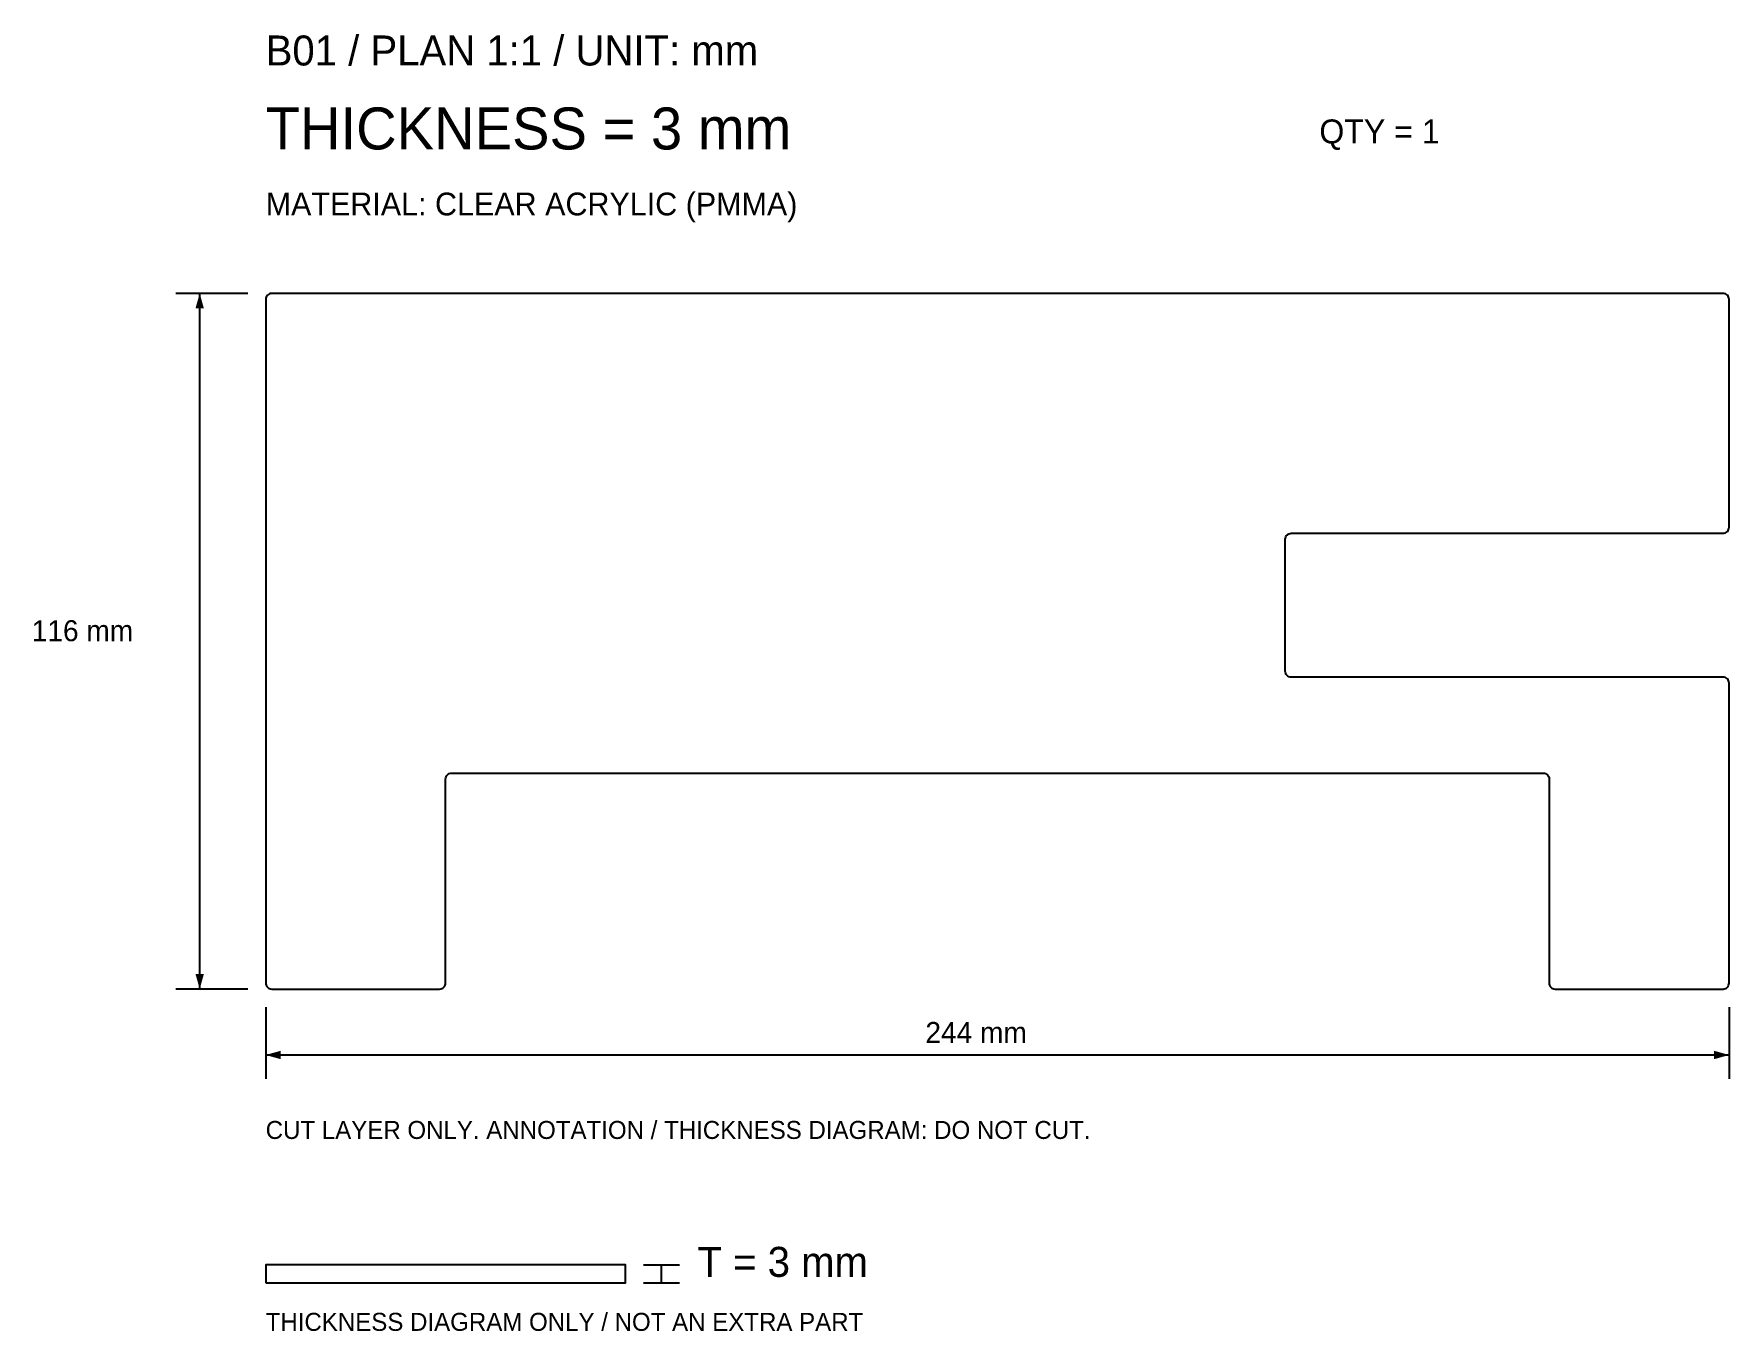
# Model space of a CAD drawing. Header units: millimetres. Extents: x -39 to 244, y -57 to 159.
import ezdxf

# ---------------------------------------------------------------- set-up
doc = ezdxf.new("R2010")
doc.units = ezdxf.units.MM
doc.layers.add('ANNOTATION_NO_CUT', color=3, linetype='Continuous')
doc.layers.add('CUT', color=7, linetype='Continuous')

msp = doc.modelspace()

# ---------------------------------------------------------------- linework, layer by layer
at = {"layer": 'ANNOTATION_NO_CUT'}
for p, q in [((-3, 116), (-15, 116)), ((-11, 0), (-11, 116)), ((-3, 0), (-15, 0)), ((0, -3), (0, -15)), ((244, -3), (244, -15)), ((0, -11), (244, -11)), ((63, -46), (69, -46)), ((66, -49), (66, -46)), ((63, -49), (69, -49))]:
    msp.add_line(p, q, dxfattribs=at)
msp.add_lwpolyline([(0, -49), (60, -49), (60, -46), (0, -46)], close=True, dxfattribs=at)
for points in [[(-11, 116), (-10.3, 113.5), (-11.7, 113.5)], [(-11, 0), (-11.7, 2.5), (-10.3, 2.5)], [(0, -11), (2.5, -10.3), (2.5, -11.7)], [(244, -11), (241.5, -11.7), (241.5, -10.3)]]:
    msp.add_solid(points, dxfattribs=at)
at = {"layer": 'CUT'}
msp.add_lwpolyline([(0, 1, 0.414214), (1, 0), (29, 0, 0.414214), (30, 1), (30, 35, -0.414214), (31, 36), (213, 36, -0.414214), (214, 35), (214, 1, 0.414214), (215, 0), (243, 0, 0.414214), (244, 1), (244, 51, 0.414214), (243, 52), (171, 52, -0.414214), (170, 53), (170, 75, -0.414214), (171, 76), (243, 76, 0.414214), (244, 77), (244, 115, 0.414214), (243, 116), (1, 116, 0.414214), (0, 115)], format="xyb", close=True, dxfattribs=at)

# ---------------------------------------------------------------- texts
at = {"layer": 'ANNOTATION_NO_CUT'}
for s, height, p in [('B01 / PLAN 1:1 / UNIT: mm', 5, (0, 154)), ('THICKNESS = 3 mm', 7, (0, 140)), ('QTY = 1', 4, (175.68, 141)), ('MATERIAL: CLEAR ACRYLIC (PMMA)', 3.8, (0, 129)), ('116 mm', 3.5, (-39, 58)), ('244 mm', 3.5, (110, -9)), ('CUT LAYER ONLY. ANNOTATION / THICKNESS DIAGRAM: DO NOT CUT.', 3, (0, -25)), ('T = 3 mm', 5, (72, -48)), ('THICKNESS DIAGRAM ONLY / NOT AN EXTRA PART', 3, (0, -57))]:
    msp.add_text(s, height=height, dxfattribs=at).set_placement(p)

doc.saveas('drawing.dxf')
